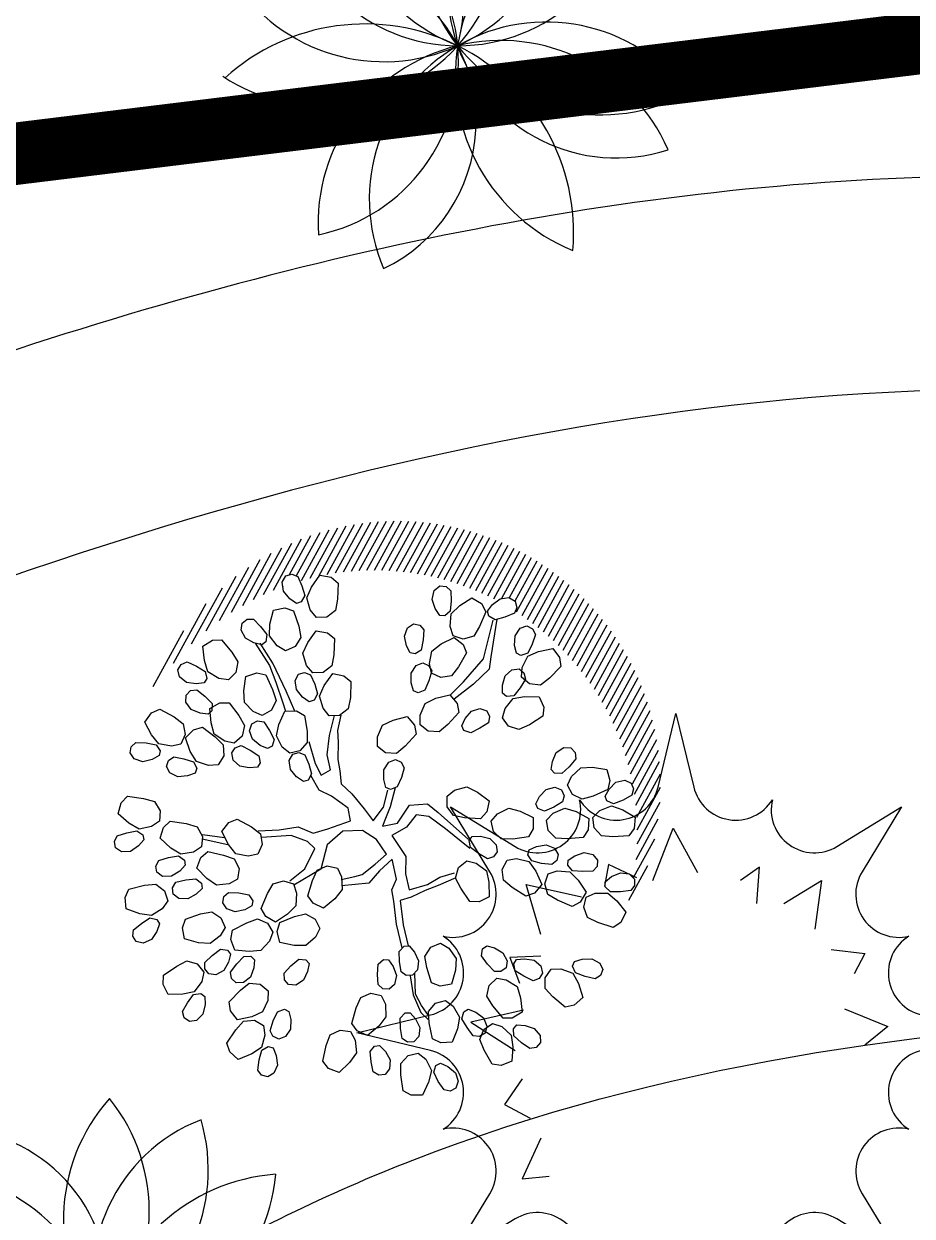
# Model space of a CAD drawing. Extents: x -809667 to 586099, y 3084146 to 3634412.
# Drawn here: x 381248.226 to 381250.725, y 3086096.435 to 3086099.788 of the extents above; entities that cross this region are included whole.
import ezdxf

# ---------------------------------------------------------------- set-up
doc = ezdxf.new("R2010")
doc.units = 0
doc.header["$LTSCALE"] = 0.5
doc.layers.get('0').update_dxf_attribs({"linetype": 'CONTINUOUS'})
for name, color, linetype in [('WIRE-照明', 1, 'CONTINUOUS'), ('文字', 7, 'CONTINUOUS'), ('树', 3, 'CONTINUOUS')]:
    doc.layers.add(name, color=color, linetype=linetype)

# ---------------------------------------------------------------- blocks, each defined once
blk = doc.blocks.new('A$C46A015EA')
at = {"layer": '树', "color": 0, "linetype": 'Continuous'}
for centre, radius, start, end in [((1.328, 4.096), 1.969, 227.5644, 31.3305), ((4.101, 3.626), 1.85, 126.1691, 303.0486), ((0.798, 3.475), 1.995, 251.8163, 53.749), ((3.771, 4.188), 2.005, 153.4396, 313.5861), ((2.09, 4.411), 1.899, 199.3601, 10.491), ((4.644, 2.796), 2.077, 109.3184, 262.8778), ((0.796, 2.582), 1.783, 359.791, 92.4715), ((2.814, 4.682), 2.119, 188.6399, 263.6226), ((0.762, 1.899), 1.939, 297.0245, 103.8489), ((1.257, 1.36), 1.796, 310.7789, 134.4149), ((3.957, 1.204), 1.944, 51.9802, 218.2571), ((3.546, 0.815), 2.009, 38.8778, 198.6816), ((2.13, 0.326), 2.294, 10.2667, 147.1518)]:
    blk.add_arc(centre, radius, start, end, dxfattribs=at)
blk = doc.blocks.new('紫薇')
at = {"color": 0}
for p, q in [((-76.8, 470.4), (-70.2, 482.3)), ((-70.2, 482.3), (-58.6, 485.6)), ((-58.6, 485.6), (-47.3, 481.3)), ((-47.3, 481.3), (-39.7, 463.3)), ((-21.4, 461), (-5.1, 483.2)), ((-5.1, 483.2), (16.1, 479.2)), ((16.1, 479.2), (29.3, 467.9)), ((-183.9, 452.2), (-162.6, 456.2)), ((-162.6, 456.2), (-146.2, 450.4)), ((-74.5, 453.4), (-76.8, 470.4)), ((-62.9, 439.1), (-74.5, 453.4)), ((-39.7, 463.3), (-34.4, 444.7)), ((-30.7, 440.8), (-21.4, 461)), ((29.3, 467.9), (28, 437.4)), ((97.2, 444.8), (101.2, 461.5)), ((101.2, 461.5), (111.7, 470.2)), ((111.7, 470.2), (123.7, 469.1)), ((123.7, 469.1), (132.7, 461)), ((132.7, 461), (133.3, 441.5)), ((-244.2, 427.9), (-234.5, 435.2)), ((-234.5, 435.2), (-222.4, 435.2)), ((-222.4, 435.2), (-208.9, 421.2)), ((-191, 425.6), (-183.9, 452.2)), ((-146.2, 450.4), (-136.4, 421.5)), ((-50.3, 430.2), (-62.9, 439.1)), ((-41, 432.8), (-50.3, 430.2)), ((-34.4, 444.7), (-41, 432.8)), ((-24.1, 417.5), (-30.7, 440.8)), ((28, 437.4), (24, 416.1)), ((102.9, 427.3), (97.2, 444.8)), ((133.3, 441.5), (131.5, 422.2)), ((133.5, 417.2), (149.5, 432.7)), ((149.5, 432.7), (172.7, 447.5)), ((172.7, 447.5), (191, 436.1)), ((191, 436.1), (199.3, 420.8)), ((-246, 414.4), (-244.2, 427.9)), ((-237.8, 399.4), (-246, 414.4)), ((-208.9, 421.2), (-197.2, 405.8)), ((-192.4, 403.4), (-191, 425.6)), ((-136.4, 421.5), (-132.4, 400.2)), ((-12.5, 403.2), (-24.1, 417.5)), ((24, 416.1), (7.4, 403.9)), ((34.5, 399.6), (45.2, 408)), ((45.2, 408), (57.2, 406.6)), ((111.4, 414.4), (102.9, 427.3)), ((121, 413.5), (111.4, 414.4)), ((131.5, 422.2), (121, 413.5)), ((131.3, 393.1), (133.5, 417.2)), ((199.3, 420.8), (187, 392.8)), ((-221.8, 390.3), (-237.8, 399.4)), ((-206.8, 386.5), (-221.8, 390.3)), ((-199.1, 392.3), (-206.8, 386.5)), ((-197.2, 405.8), (-199.1, 392.3)), ((-177.8, 384.1), (-192.4, 403.4)), ((-132.4, 400.2), (-143.5, 382.8)), ((-105.3, 369.5), (-91, 393)), ((-91, 393), (-69.5, 390.8)), ((-69.5, 390.8), (-55.3, 380.7)), ((-14.5, 381.6), (-3.3, 389.5)), ((7.4, 403.9), (-12.5, 403.2)), ((-3.3, 389.5), (8.6, 387.4)), ((8.6, 387.4), (16.8, 378.5)), ((30, 383.1), (34.5, 399.6)), ((57.2, 406.6), (65.9, 398.2)), ((65.9, 398.2), (66, 378.7)), ((136.9, 375.6), (131.3, 393.1)), ((187, 392.8), (175.6, 374.5)), ((254.3, 374.8), (264, 388.8)), ((264, 388.8), (276.9, 393.2)), ((276.9, 393.2), (287.8, 387.8)), ((287.8, 387.8), (293.2, 377)), ((-339.3, 358.8), (-320.9, 370.1)), ((-320.9, 370.1), (-303.5, 370.7)), ((-303.5, 370.7), (-283.9, 347.2)), ((-161.8, 375), (-177.8, 384.1)), ((-173.4, 354.8), (-167.8, 367.2)), ((-167.8, 367.2), (-156.5, 371.5)), ((-143.5, 382.8), (-161.8, 375)), ((-156.5, 371.5), (-144.9, 368.2)), ((-144.9, 368.2), (-135.8, 350.9)), ((-112.8, 348.5), (-105.3, 369.5)), ((-55.3, 380.7), (-54, 350.1)), ((-19.8, 365.4), (-14.5, 381.6)), ((-15.6, 347.5), (-19.8, 365.4)), ((16.8, 378.5), (15.9, 359.1)), ((35.2, 365.4), (30, 383.1)), ((43.3, 352.3), (35.2, 365.4)), ((66, 378.7), (63.7, 359.5)), ((65.5, 354.4), (81.9, 369.5)), ((81.9, 369.5), (105.5, 383.7)), ((105.5, 383.7), (123.5, 371.7)), ((123.5, 371.7), (131.4, 356.2)), ((155.7, 369), (136.9, 375.6)), ((175.6, 374.5), (155.7, 369)), ((253.2, 356.4), (254.3, 374.8)), ((293.2, 377), (286.7, 358.6)), ((-336.4, 331.4), (-339.3, 358.8)), ((-283.9, 347.2), (-272.6, 328.8)), ((-266.9, 338.9), (-246.8, 347)), ((-246.8, 347), (-229.6, 344.6)), ((-229.6, 344.6), (-214.3, 318.1)), ((-169.6, 338.1), (-173.4, 354.8)), ((-135.8, 350.9), (-128.9, 332.9)), ((-104.3, 325.9), (-112.8, 348.5)), ((-54, 350.1), (-56.2, 328.6)), ((-8.2, 333.9), (-15.6, 347.5)), ((12.5, 340), (1.3, 332.2)), ((15.9, 359.1), (12.5, 340)), ((52.9, 351.1), (43.3, 352.3)), ((63.7, 359.5), (52.9, 351.1)), ((62.6, 330.5), (65.5, 354.4)), ((131.4, 356.2), (118.3, 328.6)), ((256.5, 341.3), (253.2, 356.4)), ((265.1, 337), (256.5, 341.3)), ((278.1, 341.3), (265.1, 337)), ((286.7, 358.6), (278.1, 341.3)), ((278.1, 335.9), (298.6, 344.6)), ((298.6, 344.6), (325.6, 350)), ((325.6, 350), (338.6, 332.8)), ((-386.7, 314.3), (-380.4, 324.6)), ((-380.4, 324.6), (-369.1, 329)), ((-369.1, 329), (-351.4, 320.9)), ((-351.4, 320.9), (-335, 310.7)), ((-329.6, 310.2), (-336.4, 331.4)), ((-272.6, 328.8), (-276.6, 308.6)), ((-268.6, 311.4), (-266.9, 338.9)), ((-214.3, 318.1), (-206.2, 298.1)), ((-202, 308.6), (-198.5, 321.8)), ((-198.5, 321.8), (-188, 327.9)), ((-188, 327.9), (-176, 326.4)), ((-176, 326.4), (-164.3, 310.9)), ((-156.9, 324.8), (-169.6, 338.1)), ((-143.5, 317), (-156.9, 324.8)), ((-134.5, 320.4), (-143.5, 317)), ((-128.9, 332.9), (-134.5, 320.4)), ((-91.5, 312.7), (-104.3, 325.9)), ((-56.2, 328.6), (-71.7, 315)), ((-10.1, 305.9), (7.1, 320)), ((1.3, 332.2), (-8.2, 333.9)), ((7.1, 320), (31.4, 332.9)), ((31.4, 332.9), (48.8, 320)), ((48.8, 320), (55.8, 304.1)), ((67.7, 312.8), (62.6, 330.5)), ((118.3, 328.6), (106.4, 310.5)), ((204.4, 300.6), (208.1, 318.7)), ((208.1, 318.7), (219.7, 331.2)), ((219.7, 331.2), (233.1, 333.7)), ((233.1, 333.7), (243, 326.8)), ((243, 326.8), (246.9, 315.4)), ((267.3, 314.3), (278.1, 335.9)), ((338.6, 332.8), (340.8, 315.5)), ((-383.6, 301), (-386.7, 314.3)), ((-370.5, 290.1), (-383.6, 301)), ((-331.9, 297.4), (-336.9, 289.2)), ((-335, 310.7), (-331.9, 297.4)), ((-309.1, 297.5), (-329.6, 310.2)), ((-290.9, 294.7), (-309.1, 297.5)), ((-276.6, 308.6), (-290.9, 294.7)), ((-265.6, 289.4), (-268.6, 311.4)), ((-206.2, 298.1), (-213.6, 278.8)), ((-195.6, 292.8), (-202, 308.6)), ((-164.3, 310.9), (-154.6, 294.1)), ((-148.4, 281.7), (-138, 307.2)), ((-138, 307.2), (-116.5, 308.5)), ((-116.5, 308.5), (-100.8, 300.8)), ((-100.8, 300.8), (-94.7, 270.8)), ((-71.7, 315), (-91.5, 312.7)), ((-68.5, 285.8), (-58.6, 299.7)), ((-58.6, 299.7), (-45.6, 303.9)), ((-45.6, 303.9), (-34.9, 298.4)), ((-34.9, 298.4), (-29.6, 287.6)), ((-14.3, 282.1), (-10.1, 305.9)), ((55.8, 304.1), (41.2, 277.2)), ((57.6, 263.9), (81.7, 307.4)), ((86.3, 305.7), (67.7, 312.8)), ((72.1, 266.3), (89, 305)), ((106.4, 310.5), (86.3, 305.7)), ((205.5, 285.2), (204.4, 300.6)), ((237.9, 298.1), (226.9, 282.2)), ((246.9, 315.4), (237.9, 298.1)), ((266.3, 295.9), (267.3, 314.3)), ((281.4, 283), (266.3, 295.9)), ((340.8, 315.5), (319.2, 293.8)), ((471.3, 230.6), (385.3, 316.6)), ((-352.3, 287.3), (-370.5, 290.1)), ((-336.9, 289.2), (-352.3, 287.3)), ((-323.6, 274.2), (-315.6, 283.2)), ((-322.8, 260.5), (-323.6, 274.2)), ((-315.6, 283.2), (-303.8, 285.6)), ((-303.8, 285.6), (-287.7, 274.6)), ((-287.7, 274.6), (-273.2, 261.8)), ((-247.5, 273.4), (-265.6, 289.4)), ((-230, 267.6), (-247.5, 273.4)), ((-213.6, 278.8), (-230, 267.6)), ((-180.9, 281.8), (-195.6, 292.8)), ((-166.5, 276.1), (-180.9, 281.8)), ((-158.1, 280.9), (-166.5, 276.1)), ((-154.6, 294.1), (-158.1, 280.9)), ((-152.5, 259.8), (-148.4, 281.7)), ((-69.8, 267.4), (-68.5, 285.8)), ((-29.6, 287.6), (-36.2, 269.2)), ((-10.1, 264.1), (-14.3, 282.1)), ((41.2, 277.2), (28.4, 259.8)), ((213.5, 279.7), (205.5, 285.2)), ((212.4, 256.9), (226.1, 276.8)), ((226.9, 282.2), (213.5, 279.7)), ((226.1, 276.8), (247.7, 282.5)), ((247.7, 282.5), (275.2, 284.1)), ((275.2, 284.1), (285.6, 265.2)), ((301.9, 280.8), (281.4, 283)), ((319.2, 293.8), (301.9, 280.8)), ((-311.7, 247.5), (-322.8, 260.5)), ((-273.2, 261.8), (-272.4, 248.1)), ((-140.4, 238.8), (-152.5, 259.8)), ((-93.4, 249.2), (-106.5, 233.3)), ((-94.7, 270.8), (-93.4, 249.2)), ((-66.7, 252.3), (-69.8, 267.4)), ((-58.1, 247.8), (-66.7, 252.3)), ((-45.1, 252), (-58.1, 247.8)), ((-36.2, 269.2), (-45.1, 252)), ((8.1, 256), (-10.1, 264.1)), ((28.4, 259.8), (8.1, 256)), ((26, 232.4), (37.1, 253.9)), ((37.1, 253.9), (57.7, 262.3)), ((57.7, 262.3), (84.7, 267.5)), ((84.7, 267.5), (97.5, 250)), ((97.5, 250), (99.5, 232.7)), ((208.8, 238.9), (212.4, 256.9)), ((285.6, 265.2), (285.3, 247.7)), ((312.1, 244.3), (323.7, 258.6)), ((323.7, 258.6), (339.8, 264.3)), ((339.8, 264.3), (352.8, 260.3)), ((352.8, 260.3), (358.4, 249.6)), ((358.4, 249.6), (356.5, 237.6)), ((367.8, 235.9), (375.4, 252.7)), ((375.4, 252.7), (389.5, 262.3)), ((389.5, 262.3), (403.2, 261.7)), ((403.2, 261.7), (411.3, 252.8)), ((411.3, 252.8), (412.5, 240.7)), ((508.8, 175.5), (417.1, 267.1)), ((-294.2, 241.7), (-311.7, 247.5)), ((-278.8, 240.9), (-294.2, 241.7)), ((-272.4, 248.1), (-278.8, 240.9)), ((-234.4, 214.4), (-229.5, 227.1)), ((-229.5, 227.1), (-218.5, 232.1)), ((-218.5, 232.1), (-206.7, 229.5)), ((-206.7, 229.5), (-196.6, 212.8)), ((-125.7, 227.8), (-140.4, 238.8)), ((-106.5, 233.3), (-125.7, 227.8)), ((-109.1, 217.7), (-93.4, 232.5)), ((-93.4, 232.5), (-76.5, 236.6)), ((-76.5, 236.6), (-52.5, 217.6)), ((24.8, 214), (26, 232.4)), ((99.5, 232.7), (77.7, 211.3)), ((221.9, 223.9), (208.8, 238.9)), ((260.9, 229.4), (241.9, 218.9)), ((247.9, 214.3), (266.4, 229.8)), ((285.3, 247.7), (260.9, 229.4)), ((266.4, 229.8), (288.7, 229.6)), ((288.7, 229.6), (315.6, 223.8)), ((305.9, 230.1), (312.1, 244.3)), ((310.3, 221.6), (305.9, 230.1)), ((340.5, 226.5), (323.4, 217.5)), ((356.5, 237.6), (340.5, 226.5)), ((365.4, 220.7), (367.8, 235.9)), ((412.5, 240.7), (399.8, 225.9)), ((-403.6, 198.9), (-387.6, 205.8)), ((-387.6, 205.8), (-360.8, 190.9)), ((-229.6, 197.9), (-234.4, 214.4)), ((-196.6, 212.8), (-188.6, 195.2)), ((-161.3, 196.3), (-148.4, 220.6)), ((-148.4, 220.6), (-126.8, 219.8)), ((-126.8, 219.8), (-112, 210.5)), ((-112, 210.5), (-108.9, 180.1)), ((-100.6, 191.5), (-109.1, 217.7)), ((-52.5, 217.6), (-37.7, 202)), ((39.8, 200.9), (24.8, 214)), ((77.7, 211.3), (60.3, 198.5)), ((194.8, 200.1), (209.3, 209.1)), ((209.3, 209.1), (222.9, 207.9)), ((241.9, 218.9), (221.9, 223.9)), ((222.9, 207.9), (230.7, 198.7)), ((239.6, 197.9), (247.9, 214.3)), ((323.4, 217.5), (310.3, 221.6)), ((315.6, 223.8), (320.6, 202.8)), ((371.9, 213.5), (365.4, 220.7)), ((365.7, 191.6), (383.6, 207.9)), ((385.5, 212.9), (371.9, 213.5)), ((383.6, 207.9), (405.9, 208.5)), ((399.8, 225.9), (385.5, 212.9)), ((405.9, 208.5), (433, 203.9)), ((433, 203.9), (438.9, 183.1)), ((528.7, 137.8), (442.7, 223.9)), ((-416.7, 181.7), (-403.6, 198.9)), ((-404, 157.2), (-416.7, 181.7)), ((-360.8, 190.9), (-343.6, 177.9)), ((-216, 185.5), (-229.6, 197.9)), ((-202.3, 178.5), (-216, 185.5)), ((-193.5, 182.4), (-202.3, 178.5)), ((-188.6, 195.2), (-193.5, 182.4)), ((-167.5, 174.9), (-161.3, 196.3)), ((-89.7, 172.1), (-100.6, 191.5)), ((-37.5, 181.3), (-48.6, 164.8)), ((-37.7, 202), (-37.5, 181.3)), ((60.3, 198.5), (39.8, 200.9)), ((40.7, 143.1), (52.7, 198.7)), ((67.2, 201.1), (57.6, 162.4)), ((183.4, 168.5), (186.5, 183.7)), ((186.5, 183.7), (194.8, 200.1)), ((231.3, 186.6), (218.1, 172.4)), ((230.7, 198.7), (231.3, 186.6)), ((248.3, 180), (239.6, 197.9)), ((315.7, 186.1), (287.3, 174.9)), ((320.6, 202.8), (315.7, 186.1)), ((358.1, 174.8), (365.7, 191.6)), ((438.9, 183.1), (434.7, 166.2)), ((542.3, 106.5), (458.9, 190)), ((-343.6, 177.9), (-340, 157.6)), ((-157.6, 152.9), (-167.5, 174.9)), ((-109.8, 158.5), (-124.4, 144)), ((-108.9, 180.1), (-109.8, 158.5)), ((-67, 163.8), (-89.7, 172.1)), ((-48.6, 164.8), (-67, 163.8)), ((-36.7, 106.9), (-51.2, 164.9)), ((-41.5, 169.7), (-27, 135.9)), ((57.6, 162.4), (52.7, 126.2)), ((189.7, 161.1), (183.4, 168.5)), ((203.3, 159.9), (189.7, 161.1)), ((218.1, 172.4), (203.3, 159.9)), ((221.6, 151.8), (236.8, 162.3)), ((236.8, 162.3), (253.8, 163.3)), ((266.3, 169.8), (248.3, 180)), ((253.8, 163.3), (265.2, 155.7)), ((287.3, 174.9), (266.3, 169.8)), ((367.5, 157.3), (358.1, 174.8)), ((434.7, 166.2), (406.7, 153.8)), ((552.4, 78.8), (470.5, 160.7)), ((-390.1, 139.9), (-404, 157.2)), ((-366.3, 135.4), (-390.1, 139.9)), ((-348.3, 139.4), (-366.3, 135.4)), ((-340, 157.6), (-348.3, 139.4)), ((-144, 140.4), (-157.6, 152.9)), ((-124.4, 144), (-144, 140.4)), ((-108.8, 122.6), (-94.6, 139)), ((-94.6, 139), (-78.2, 144.7)), ((-78.2, 144.7), (-52.5, 128.2)), ((-27, 135.9), (4.4, 106.9)), ((21.3, 116.5), (40.7, 143.1)), ((211.7, 140), (221.6, 151.8)), ((213.6, 130.5), (211.7, 140)), ((267.6, 143.9), (262.4, 133)), ((265.2, 155.7), (267.6, 143.9)), ((275.1, 132.1), (286.8, 146.4)), ((286.8, 146.4), (308.2, 157.6)), ((308.2, 157.6), (329.9, 152.6)), ((329.9, 152.6), (355, 141.2)), ((355, 141.2), (355.4, 119.6)), ((385.9, 147.9), (367.5, 157.3)), ((406.7, 153.8), (385.9, 147.9)), ((-442.6, 110.8), (-433.7, 119)), ((-433.7, 119), (-414.3, 117.8)), ((-414.3, 117.8), (-395.3, 114.2)), ((-395.3, 114.2), (-387.5, 103)), ((-364.4, 110.1), (-350.4, 126.5)), ((-350.4, 126.5), (-334, 132.4)), ((-334, 132.4), (-308.2, 116.1)), ((-308.2, 116.1), (-291.7, 102.1)), ((-97.7, 97.4), (-108.8, 122.6)), ((-52.5, 128.2), (-36.1, 114.1)), ((-36.1, 114.1), (-33.9, 93.6)), ((4.4, 106.9), (21.3, 116.5)), ((52.7, 126.2), (33.4, 102.1)), ((206.7, 112.4), (230.4, 117.2)), ((225, 122.9), (213.6, 130.5)), ((244, 126.8), (225, 122.9)), ((230.4, 117.2), (249.9, 106.4)), ((262.4, 133), (244, 126.8)), ((279.8, 112.7), (275.1, 132.1)), ((355.4, 119.6), (347, 104.3)), ((411.8, 108.8), (424.9, 121.7)), ((424.9, 121.7), (441.6, 125.6)), ((441.6, 125.6), (454.1, 120)), ((454.1, 120), (458.5, 108.8)), ((559.9, 53.6), (479.1, 134.4)), ((-444.8, 98.9), (-442.6, 110.8)), ((-437.1, 87.7), (-444.8, 98.9)), ((-389.3, 93.5), (-403, 86.2)), ((-387.5, 103), (-389.3, 93.5)), ((-353.2, 84.9), (-364.4, 110.1)), ((-291.7, 102.1), (-289.3, 81.6)), ((-84.9, 79.2), (-97.7, 97.4)), ((-33.9, 93.6), (-43.3, 76)), ((4.4, 82.7), (-36.7, 106.9)), ((33.4, 102.1), (33.4, 73.1)), ((132.5, 92.4), (144.6, 102.1)), ((132.5, 82.7), (132.5, 92.4)), ((144.6, 102.1), (161.5, 109.3)), ((161.5, 109.3), (178.4, 106.9)), ((178.4, 106.9), (188.1, 97.2)), ((188.1, 97.2), (188.1, 85.1)), ((190.7, 82.1), (191.6, 102)), ((191.6, 102), (206.7, 112.4)), ((249.9, 106.4), (270.8, 88.4)), ((295.2, 99), (279.8, 112.7)), ((316.8, 99.4), (295.2, 99)), ((347, 104.3), (316.8, 99.4)), ((362.1, 92.4), (328.3, 90)), ((410.5, 106.9), (362.1, 92.4)), ((364.5, 85.1), (408, 97.2)), ((404, 95.4), (411.8, 108.8)), ((407.5, 86.4), (404, 95.4)), ((455.2, 97.1), (438, 87.9)), ((458.5, 108.8), (455.2, 97.1)), ((565.7, 30.2), (485.7, 110.1)), ((-496.5, 62.5), (-484, 74.7)), ((-484, 74.7), (-453.7, 70.5)), ((-453.7, 70.5), (-432.9, 64.6)), ((-420.9, 82.2), (-437.1, 87.7)), ((-403, 86.2), (-420.9, 82.2)), ((-340.2, 66.8), (-353.2, 84.9)), ((-289.3, 81.6), (-298.6, 64)), ((-87.5, 27.2), (-77.8, 77.9)), ((-61.5, 73.2), (-84.9, 79.2)), ((-65.7, 75.5), (-68.1, 48.9)), ((-43.3, 76), (-61.5, 73.2)), ((21.3, 46.5), (4.4, 82.7)), ((33.4, 73.1), (35.8, 27.2)), ((91.4, 48.9), (108.3, 68.2)), ((108.3, 68.2), (139.8, 75.5)), ((142.2, 73.1), (132.5, 82.7)), ((161.5, 73.1), (142.2, 73.1)), ((180.8, 75.5), (161.5, 73.1)), ((188.1, 85.1), (180.8, 75.5)), ((201.6, 64.6), (190.7, 82.1)), ((270.8, 88.4), (265.1, 67.5)), ((265.4, 70.7), (306.5, 75.5)), ((287.2, 87.6), (270.3, 87.6)), ((328.3, 90), (287.2, 87.6)), ((306.5, 75.5), (364.5, 85.1)), ((380.7, 55.3), (393.8, 68.2)), ((393.8, 68.2), (416.4, 76.9)), ((420, 80.9), (407.5, 86.4)), ((416.4, 76.9), (437.4, 69.5)), ((438, 87.9), (420, 80.9)), ((437.4, 69.5), (461, 55.4)), ((570, 8.1), (490.7, 87.5)), ((-502.4, 41.7), (-496.5, 62.5)), ((-432.9, 64.6), (-422.2, 46.9)), ((-422.2, 46.9), (-423.5, 27)), ((-397.8, 40.7), (-388.5, 48.4)), ((-388.5, 48.4), (-369.1, 46.1)), ((-369.1, 46.1), (-350.3, 41.4)), ((-316.8, 61), (-340.2, 66.8)), ((-298.6, 64), (-316.8, 61)), ((-291.5, 46.1), (-287.4, 57.4)), ((-285.7, 33.7), (-291.5, 46.1)), ((-287.4, 57.4), (-277.3, 64)), ((-277.3, 64), (-258.3, 59.7)), ((-258.3, 59.7), (-240.1, 53.1)), ((-240.1, 53.1), (-234.3, 40.7)), ((-68.1, 48.9), (-68.1, 34.4)), ((11.6, 10.3), (21.3, 46.5)), ((60, 24.8), (91.4, 48.9)), ((159.1, 61), (134.9, 56.2)), ((134.9, 56.2), (139.8, 36.8)), ((202.6, 61), (159.1, 61)), ((222.5, 58.9), (201.6, 64.6)), ((252.8, 55.2), (222.5, 58.9)), ((265.1, 67.5), (252.8, 55.2)), ((275.1, 39.3), (287.2, 48.9)), ((287.2, 48.9), (304.1, 56.2)), ((304.1, 56.2), (321, 53.7)), ((321, 53.7), (330.7, 44.1)), ((383.1, 35.6), (380.7, 55.3)), ((461, 55.4), (459, 33.9)), ((573.2, -12.7), (494.4, 66.1)), ((575.4, -32.6), (497, 45.8)), ((-481.8, 23.5), (-502.4, 41.7)), ((-462.5, 12.3), (-481.8, 23.5)), ((-423.5, 27), (-438.8, 16.8)), ((-400.7, 29), (-397.8, 40.7)), ((-393.6, 17.3), (-400.7, 29)), ((-350.3, 41.4), (-343.3, 29.7)), ((-343.3, 29.7), (-345.6, 20.4)), ((-270.7, 25.6), (-285.7, 33.7)), ((-252.3, 26.7), (-270.7, 25.6)), ((-237.6, 31.6), (-252.3, 26.7)), ((-234.3, 40.7), (-237.6, 31.6)), ((-70.5, 0.6), (-87.5, 27.2)), ((-68.1, 34.4), (-56, 5.4)), ((35.8, 27.2), (60, 24.8)), ((108.3, 24.8), (84.2, 10.3)), ((132.5, 19.9), (108.3, 24.8)), ((139.8, 36.8), (168.8, 34.4)), ((168.8, 34.4), (202.6, 19.9)), ((275.1, 29.6), (275.1, 39.3)), ((284.8, 19.9), (275.1, 29.6)), ((330.7, 32), (323.4, 22.3)), ((325.9, 17.5), (342.8, 24.8)), ((330.7, 44.1), (330.7, 32)), ((342.8, 24.8), (367, 24.8)), ((367, 24.8), (383.9, 10.3)), ((396.9, 20.2), (383.1, 35.6)), ((459, 33.9), (448.9, 19.6)), ((473.3, 19.9), (490.2, 27.2)), ((490.2, 27.2), (507.1, 24.8)), ((499.2, 25.9), (498.8, 26.3)), ((507.1, 24.8), (516.8, 15.1)), ((-504.4, -0.4), (-485.8, 5.5)), ((-485.8, 5.5), (-466.8, 9.1)), ((-466.8, 9.1), (-455.5, 1.4)), ((-438.8, 16.8), (-462.5, 12.3)), ((-455.5, 1.4), (-453.8, -8.1)), ((-377.8, 10.9), (-393.6, 17.3)), ((-359.6, 13.9), (-377.8, 10.9)), ((-350.9, 0.6), (-367.8, -9.1)), ((-345.6, 20.4), (-359.6, 13.9)), ((-314.7, 5.4), (-350.9, 0.6)), ((-338.8, -4.2), (-314.7, 0.6)), ((-278.4, 0.6), (-314.7, 5.4)), ((-314.7, 0.6), (-276, -9.1)), ((-278.4, -4.1), (-275.5, 7.6)), ((-275.5, 7.6), (-266.1, 15.2)), ((-266.1, 15.2), (-246.7, 12.7)), ((-246.7, 12.7), (-228, 8)), ((-228, 8), (-221, -3.8)), ((-222.8, 0.6), (-176.9, -1.8)), ((-56, -28.4), (-70.5, 0.6)), ((-56, 5.4), (-43.9, -21.1)), ((-11.6, -10.3), (11.6, 10.3)), ((84.2, 10.3), (50.3, -4.2)), ((154.3, 17.5), (132.5, 19.9)), ((185.7, 7.9), (154.3, 17.5)), ((207.4, 3), (185.7, 7.9)), ((202.6, 19.9), (236.4, 0.6)), ((234, -11.5), (207.4, 3)), ((234, -9.1), (238.9, 10.3)), ((238.9, 10.3), (255.8, 17.5)), ((255.8, 17.5), (279.9, 17.5)), ((279.9, 17.5), (296.9, 3)), ((304.1, 19.9), (284.8, 19.9)), ((296.9, 3), (313.8, -18.7)), ((323.4, 22.3), (304.1, 19.9)), ((321, -1.8), (325.9, 17.5)), ((383.9, 10.3), (400.8, -11.5)), ((418.4, 18.1), (396.9, 20.2)), ((448.9, 19.6), (418.4, 18.1)), ((461.2, 10.3), (473.3, 19.9)), ((461.2, 0.6), (461.2, 10.3)), ((470.9, -9.1), (461.2, 0.6)), ((516.8, 3), (509.6, -6.6)), ((516.8, 15.1), (516.8, 3)), ((576.7, -51.6), (516.8, 8.3)), ((-509.7, -11.2), (-504.4, -0.4)), ((-507.5, -23.1), (-509.7, -11.2)), ((-463.9, -19.9), (-479.2, -30.1)), ((-453.8, -8.1), (-463.9, -19.9)), ((-421.5, -40.4), (-416.8, -19.3)), ((-416.8, -19.3), (-405, -6.5)), ((-405, -6.5), (-374.5, -8.9)), ((-374.5, -8.9), (-353.4, -13.7)), ((-360.6, -11.5), (-338.8, -4.2)), ((-353.4, -13.7), (-341.8, -30.7)), ((-271.5, -15.9), (-278.4, -4.1)), ((-255.7, -22.4), (-271.5, -15.9)), ((-237.5, -19.5), (-255.7, -22.4)), ((-223.4, -13.2), (-237.5, -19.5)), ((-221, -3.8), (-223.4, -13.2)), ((-181.7, -13.9), (-222.8, -11.5)), ((-135.8, -21.1), (-181.7, -13.9)), ((-176.9, -1.8), (-133.4, -9.1)), ((-135.8, -42.9), (-135.8, -21.1)), ((-133.4, -9.1), (-111.6, -11.5)), ((-111.6, -11.5), (-94.7, -26)), ((-43.9, -21.1), (-11.6, -10.3)), ((50.3, -4.2), (23.7, -13.9)), ((23.7, -13.9), (43.1, -40.5)), ((241.3, -28.4), (234, -9.1)), ((313.8, -18.7), (304.1, -38)), ((328.3, -21.1), (321, -1.8)), ((347.6, -30.8), (328.3, -21.1)), ((400.8, -11.5), (391.1, -30.8)), ((420.1, -38), (425, -18.7)), ((425, -18.7), (441.9, -11.5)), ((441.9, -11.5), (466.1, -11.5)), ((466.1, -11.5), (483, -26)), ((490.2, -9.1), (470.9, -9.1)), ((509.6, -6.6), (490.2, -9.1)), ((577.3, -87.5), (500, -10.2)), ((577.3, -69.9), (511.5, -4.1)), ((-496.2, -30.8), (-507.5, -23.1)), ((-479.2, -30.1), (-496.2, -30.8)), ((-399.9, -57.5), (-421.5, -40.4)), ((-341.8, -30.7), (-341.9, -50.6)), ((-313, -48.7), (-302.7, -34.6)), ((-302.7, -34.6), (-272.1, -33.8)), ((-272.1, -33.8), (-250.7, -36.3)), ((-250.7, -36.3), (-237.3, -51.9)), ((-131, -71.9), (-135.8, -42.9)), ((-121.3, -42.9), (-121.3, -79.1)), ((-89.9, -45.3), (-121.3, -42.9)), ((-94.7, -26), (-56, -28.4)), ((-12.5, -40.5), (-58.4, -55)), ((-5.3, -71.9), (-12.5, -40.5)), ((9.2, -28.4), (6.8, -57.4)), ((21.3, -38), (9.2, -28.4)), ((40.7, -52.5), (21.3, -38)), ((43.1, -40.5), (72.1, -57.4)), ((260.6, -38), (241.3, -28.4)), ((289.6, -47.7), (260.6, -38)), ((304.1, -38), (289.6, -47.7)), ((376.6, -40.5), (347.6, -30.8)), ((391.1, -30.8), (376.6, -40.5)), ((427.4, -57.4), (420.1, -38)), ((483, -26), (499.9, -47.7)), ((575.5, -121), (498.7, -44.3)), ((576.6, -104.5), (499.6, -27.5)), ((-380, -67.5), (-399.9, -57.5)), ((-356.5, -61.7), (-380, -67.5)), ((-341.9, -50.6), (-356.5, -61.7)), ((-315.5, -70.1), (-313, -48.7)), ((-237.3, -51.9), (-235.2, -71.8)), ((-58.4, -55), (-89.9, -45.3)), ((6.8, -57.4), (33.4, -88.8)), ((72.1, -71.9), (40.7, -52.5)), ((71.7, -62.6), (77.9, -55.2)), ((72.9, -76.2), (71.7, -62.6)), ((77.9, -55.2), (93.4, -55.6)), ((93.4, -55.6), (111, -60.9)), ((111, -60.9), (122.4, -73.6)), ((141.1, -73), (157.2, -61.4)), ((157.2, -61.4), (174.8, -66.7)), ((174.8, -66.7), (193.3, -82.2)), ((446.7, -67), (427.4, -57.4)), ((475.7, -76.7), (446.7, -67)), ((490.2, -67), (475.7, -76.7)), ((499.9, -47.7), (490.2, -67)), ((573.8, -137.1), (497.3, -60.6)), ((-425.8, -93.7), (-421.1, -82.6)), ((-421.1, -82.6), (-402.9, -75.6)), ((-402.9, -75.6), (-384.1, -71)), ((-384.1, -71), (-372.4, -78)), ((-370.1, -87.4), (-379.5, -99.7)), ((-372.4, -78), (-370.1, -87.4)), ((-292.2, -84.8), (-315.5, -70.1)), ((-271.3, -92.6), (-292.2, -84.8)), ((-248.6, -84.4), (-271.3, -92.6)), ((-235.2, -71.8), (-248.6, -84.4)), ((-128.5, -98.4), (-131, -71.9)), ((-121.3, -79.1), (-114, -105.7)), ((11.6, -96), (-5.3, -71.9)), ((33.4, -88.8), (26.1, -122.6)), ((87.7, -88.7), (72.9, -76.2)), ((104.1, -99.2), (87.7, -88.7)), ((123.6, -87.2), (115.8, -96.5)), ((122.4, -73.6), (123.6, -87.2)), ((134.2, -92.5), (141.1, -73)), ((193.3, -82.2), (197, -104.2)), ((571.7, -152.6), (495.4, -76.3)), ((-490, -117.5), (-482.8, -101.7)), ((-482.8, -101.7), (-453, -94.6)), ((-453, -94.6), (-431.5, -92.7)), ((-431.5, -92.7), (-415.2, -105.3)), ((-422.9, -105.4), (-425.8, -93.7)), ((-411.2, -112.5), (-422.9, -105.4)), ((-415.2, -105.3), (-409.1, -124.3)), ((-394.2, -110.8), (-411.2, -112.5)), ((-379.5, -99.7), (-394.2, -110.8)), ((-123.7, -134.7), (-128.5, -98.4)), ((-114, -105.7), (-114, -134.7)), ((2, -117.8), (11.6, -96)), ((115.8, -96.5), (104.1, -99.2)), ((142.8, -112.3), (134.2, -92.5)), ((158.8, -138.4), (142.8, -112.3)), ((197, -104.2), (196, -131.7)), ((566.2, -182.5), (490.3, -106.6)), ((569.1, -167.7), (493.1, -91.7)), ((-488.1, -139.1), (-490, -117.5)), ((-409.1, -124.3), (-419.7, -139.3)), ((-405.2, -146.2), (-377.1, -134.2)), ((-377.1, -134.2), (-356.2, -128.6)), ((-356.2, -128.6), (-338, -138.3)), ((-145.5, -138.1), (-124.3, -134.2)), ((-124.3, -134.2), (-106.8, -145.2)), ((-29.4, -141.9), (2, -117.8)), ((26.1, -122.6), (4.4, -137.1)), ((196, -131.7), (176.1, -140.3)), ((559.2, -210.9), (483.7, -135.3)), ((562.9, -196.8), (487.2, -121.1)), ((-462.2, -148.6), (-488.1, -139.1)), ((-440.2, -152.1), (-462.2, -148.6)), ((-459.5, -166.8), (-443.1, -156.6)), ((-443.1, -156.6), (-429.8, -159.8)), ((-419.7, -139.3), (-440.2, -152.1)), ((-409.7, -163.1), (-405.2, -146.2)), ((-338, -138.3), (-328.8, -156)), ((-328.8, -156), (-336.6, -172.6)), ((-318.9, -167.1), (-315.4, -155.5)), ((-315.4, -155.5), (-298, -146.6)), ((-298, -146.6), (-279.9, -140)), ((-279.9, -140), (-267.5, -145.8)), ((-264.2, -154.9), (-272.2, -168.1)), ((-267.5, -145.8), (-264.2, -154.9)), ((-180.2, -164.4), (-174.5, -147.9)), ((-174.5, -147.9), (-145.5, -138.1)), ((-106.8, -145.2), (-99, -163.5)), ((-77.8, -175.7), (-29.4, -141.9)), ((4.4, -137.1), (-60.9, -178.1)), ((-9.2, -163.5), (10.3, -156.7)), ((10.3, -156.7), (29.5, -162)), ((158, -162.4), (174.1, -150.7)), ((176.1, -140.3), (158.8, -138.4)), ((174.1, -150.7), (191.7, -156)), ((191.7, -156), (210.2, -171.6)), ((233.6, -164.1), (239.8, -156.7)), ((239.8, -156.7), (255.3, -157)), ((255.3, -157), (272.9, -162.3)), ((555.2, -224.5), (479.8, -149.2)), ((-475.8, -191.1), (-474.7, -179.1)), ((-474.7, -179.1), (-459.5, -166.8)), ((-424.7, -168), (-429.9, -182.6)), ((-429.8, -159.8), (-424.7, -168)), ((-404.1, -184), (-409.7, -163.1)), ((-336.6, -172.6), (-354.7, -188.6)), ((-314.8, -178.4), (-318.9, -167.1)), ((-302.4, -184.2), (-314.8, -178.4)), ((-285.6, -180.7), (-302.4, -184.2)), ((-272.2, -168.1), (-285.6, -180.7)), ((-176.3, -185.6), (-180.2, -164.4)), ((-108.1, -179.5), (-127.4, -194.1)), ((-99, -163.5), (-108.1, -179.5)), ((-92, -188.9), (-76.6, -177.2)), ((-76.6, -177.2), (-63.1, -179.1)), ((-63.1, -179.1), (-57.2, -186.8)), ((-19.3, -182.6), (-9.2, -163.5)), ((29.5, -162), (36.3, -179.1)), ((36.3, -179.1), (35.7, -203.3)), ((151.1, -181.9), (158, -162.4)), ((210.2, -171.6), (213.9, -193.6)), ((234.8, -177.7), (233.6, -164.1)), ((249.6, -190.1), (234.8, -177.7)), ((272.9, -162.3), (284.3, -175.1)), ((284.3, -175.1), (285.5, -188.7)), ((305.8, -179.5), (310.3, -170.9)), ((309.8, -192.5), (305.8, -179.5)), ((310.3, -170.9), (325.4, -168)), ((325.4, -168), (343.8, -169.4)), ((343.8, -169.4), (357.7, -179.4)), ((357.7, -179.4), (361.7, -192.5)), ((546.3, -250.9), (471.2, -175.9)), ((550.9, -237.9), (475.7, -162.7)), ((-469.4, -201.4), (-475.8, -191.1)), ((-456.1, -204.5), (-469.4, -201.4)), ((-440.4, -197.6), (-456.1, -204.5)), ((-429.9, -182.6), (-440.4, -197.6)), ((-377, -189), (-404.1, -184)), ((-354.7, -188.6), (-377, -189)), ((-339.8, -206.5), (-325.3, -193.6)), ((-325.3, -193.6), (-311.7, -194.5)), ((-311.7, -194.5), (-305.3, -201.7)), ((-305.3, -201.7), (-307.9, -216.9)), ((-149.6, -192.7), (-176.3, -185.6)), ((-127.4, -194.1), (-149.6, -192.7)), ((-106, -202.5), (-92, -188.9)), ((-105.9, -214.5), (-106, -202.5)), ((-61, -201.8), (-70.2, -217.7)), ((-57.2, -186.8), (-61, -201.8)), ((-29.7, -211.3), (-19.3, -182.6)), ((35.7, -203.3), (20.8, -219.9)), ((159.7, -201.7), (151.1, -181.9)), ((175.7, -227.8), (159.7, -201.7)), ((213.9, -193.6), (212.9, -221.1)), ((249, -213.9), (262.3, -199)), ((266, -200.7), (249.6, -190.1)), ((262.3, -199), (280.6, -200.5)), ((277.8, -197.9), (266, -200.7)), ((285.5, -188.7), (277.8, -197.9)), ((280.6, -200.5), (302, -211.7)), ((327, -201.5), (309.8, -192.5)), ((345.2, -208.3), (327, -201.5)), ((356.1, -203.1), (345.2, -208.3)), ((361.7, -192.5), (356.1, -203.1)), ((536.1, -276.2), (461.3, -201.4)), ((541.3, -263.7), (466.4, -188.8)), ((-352.7, -221.1), (-339.8, -206.5)), ((-351.7, -233.1), (-352.7, -221.1)), ((-307.9, -216.9), (-315.8, -233.6)), ((-171.8, -232.2), (-153.8, -220.2)), ((-153.8, -220.2), (-133.4, -223.6)), ((-133.4, -223.6), (-119.1, -237.5)), ((-98.6, -224.2), (-105.9, -214.5)), ((-85.1, -226), (-98.6, -224.2)), ((-70.2, -217.7), (-85.1, -226)), ((-20.4, -226.1), (-29.7, -211.3)), ((-1.3, -236.2), (-20.4, -226.1)), ((20.8, -219.9), (-1.3, -236.2)), ((140.2, -227.8), (149.8, -226.1)), ((149.8, -226.1), (161.4, -236.3)), ((212.9, -221.1), (193, -229.7)), ((212.3, -221.6), (229.2, -253)), ((246.4, -234.4), (249, -213.9)), ((302, -211.7), (310.3, -232.4)), ((524.9, -300.3), (450.4, -225.8)), ((530.6, -288.4), (456, -213.7)), ((-417.9, -265.7), (-392.8, -248.4)), ((-392.8, -248.4), (-373.4, -238.8)), ((-373.4, -238.8), (-353.6, -244.6)), ((-353.6, -244.6), (-341.1, -260.1)), ((-343.7, -242.2), (-351.7, -233.1)), ((-330, -243), (-343.7, -242.2)), ((-315.8, -233.6), (-330, -243)), ((-194.7, -252.4), (-171.8, -232.2)), ((-119.1, -237.5), (-121.3, -255.7)), ((-83.6, -259.1), (-77.4, -238.3)), ((-77.4, -238.3), (-59.6, -227.8)), ((-59.6, -227.8), (-39.8, -229.2)), ((-39.8, -229.2), (-29.7, -244.6)), ((-29.7, -244.6), (-25.5, -268.4)), ((132.4, -239), (140.2, -227.8)), ((135.8, -258), (132.4, -239)), ((161.4, -236.3), (171.4, -251.7)), ((193, -229.7), (175.7, -227.8)), ((219.5, -269.9), (202.6, -226.4)), ((259.1, -251.9), (246.4, -234.4)), ((310.3, -232.4), (315.1, -259.5)), ((359.6, -253.8), (363.1, -244.8)), ((363.1, -244.8), (377.9, -240.2)), ((377.9, -240.2), (396.3, -239.5)), ((396.3, -239.5), (411.2, -247.9)), ((411.2, -247.9), (416.7, -260.4)), ((518.9, -312), (444.5, -237.6)), ((-419, -283.1), (-417.9, -265.7)), ((-341.1, -260.1), (-345.5, -278)), ((-193.6, -269.8), (-194.7, -252.4)), ((-181.7, -287.9), (-193.6, -269.8)), ((-121.3, -255.7), (-133.4, -276.7)), ((-88.1, -289.3), (-83.6, -259.1)), ((-25.5, -268.4), (-36.8, -287.6)), ((141.5, -276.6), (135.8, -258)), ((172, -268.8), (164.2, -280)), ((171.4, -251.7), (172, -268.8)), ((238.9, -306.2), (219.5, -269.9)), ((229.2, -253), (260.6, -301.3)), ((280.3, -274), (259.1, -251.9)), ((315.1, -259.5), (297.6, -272.1)), ((307.4, -275), (318.8, -258.8)), ((318.8, -258.8), (337.2, -258.1)), ((337.2, -258.1), (359.8, -266.8)), ((365.2, -266.3), (359.6, -253.8)), ((359.8, -266.8), (370.3, -286.5)), ((383.2, -273.3), (365.2, -266.3)), ((412.3, -271.7), (402.1, -278.1)), ((416.7, -260.4), (412.3, -271.7)), ((499.4, -345.5), (425.3, -271.4)), ((506.1, -334.6), (432, -260.4)), ((512.6, -323.4), (438.4, -249.1)), ((-409.4, -302.5), (-419, -283.1)), ((-345.5, -278), (-360.1, -297.3)), ((-218.9, -308.1), (-203, -293.5)), ((-203, -293.5), (-182.4, -293.6)), ((-182.4, -293.6), (-166, -304.9)), ((-154.4, -284.1), (-181.7, -287.9)), ((-133.4, -276.7), (-154.4, -284.1)), ((-143.4, -298.8), (-133.7, -282.1)), ((-133.7, -282.1), (-120.5, -278.5)), ((-120.5, -278.5), (-112.1, -283.4)), ((-112.1, -283.4), (-109.8, -298.7)), ((-76, -301.9), (-88.1, -289.3)), ((-36.8, -287.6), (-55.3, -308.1)), ((152.3, -282.1), (141.5, -276.6)), ((164.2, -280), (152.3, -282.1)), ((297.6, -272.1), (280.3, -274)), ((307.1, -295.7), (307.4, -275)), ((370.3, -286.5), (378.2, -312.8)), ((402.1, -278.1), (383.2, -273.3)), ((485.2, -366.6), (411.4, -292.8)), ((492.4, -356.2), (418.5, -282.2)), ((-381.8, -302.1), (-409.4, -302.5)), ((-360.1, -297.3), (-381.8, -302.1)), ((-372.7, -318), (-361.1, -302.6)), ((-361.1, -302.6), (-347.5, -300.7)), ((-347.5, -300.7), (-339.8, -306.5)), ((-339.8, -306.5), (-339.4, -322)), ((-238.2, -331.8), (-218.9, -308.1)), ((-166, -304.9), (-165.2, -323.3)), ((-151, -316.8), (-143.4, -298.8)), ((-146.2, -327.9), (-151, -316.8)), ((-112, -316.9), (-122.6, -330.4)), ((-109.8, -298.7), (-112, -316.9)), ((-55.3, -308.1), (-76, -301.9)), ((112.7, -328.7), (124.5, -311.7)), ((124.5, -311.7), (143.2, -304.7)), ((143.2, -304.7), (158.7, -314.5)), ((158.7, -314.5), (172.5, -334.4)), ((260.6, -315.8), (238.9, -306.2)), ((260.6, -301.3), (325.9, -340)), ((325.9, -347.2), (260.6, -315.8)), ((321.7, -311.7), (307.1, -295.7)), ((345.2, -331.1), (321.7, -311.7)), ((378.2, -312.8), (362.2, -327.4)), ((470, -386.9), (396.5, -313.3)), ((477.7, -376.9), (404, -303.2)), ((-382.4, -334.9), (-372.7, -318)), ((-379.1, -346.5), (-382.4, -334.9)), ((-339.4, -322), (-343.8, -339.9)), ((-234.3, -348.8), (-238.2, -331.8)), ((-165.2, -323.3), (-173.8, -345.9)), ((-135.8, -333.9), (-146.2, -327.9)), ((-122.6, -330.4), (-135.8, -333.9)), ((-112.3, -358.3), (-105.1, -337.9)), ((-105.1, -337.9), (-86.8, -328.4)), ((-86.8, -328.4), (-67, -330.8)), ((-67, -330.8), (-57.8, -346.8)), ((-49.5, -331.8), (-41, -321)), ((-47.1, -351), (-49.5, -331.8)), ((-41, -321), (-31.4, -319.9)), ((-31.4, -319.9), (-20.4, -330.7)), ((-20.4, -330.7), (-11.2, -346.6)), ((115.8, -350.1), (112.7, -328.7)), ((172.5, -334.4), (170.2, -356.6)), ((177.2, -337), (179.7, -323.6)), ((188.2, -352.9), (177.2, -337)), ((179.7, -323.6), (187.6, -318.1)), ((187.6, -318.1), (202.4, -322.5)), ((202.4, -322.5), (218, -332.3)), ((218, -332.3), (225.6, -347.6)), ((325.7, -343.5), (335.6, -334)), ((335.6, -334), (345.2, -334.3)), ((362.2, -327.4), (345.2, -331.1)), ((345.2, -334.3), (354.6, -346.6)), ((454, -406.2), (380.6, -332.8)), ((462.1, -396.6), (388.7, -323.1)), ((-369.5, -353.8), (-379.1, -346.5)), ((-355.9, -351.9), (-369.5, -353.8)), ((-343.8, -339.9), (-355.9, -351.9)), ((-281, -370), (-266.4, -354)), ((-266.4, -354), (-245.8, -352.3)), ((-245.8, -352.3), (-228.6, -362.3)), ((-219.7, -364.7), (-234.3, -348.8)), ((-228.6, -362.3), (-226.2, -380.5)), ((-193.4, -356.6), (-219.7, -364.7)), ((-173.8, -345.9), (-193.4, -356.6)), ((-180.1, -369.4), (-173.3, -351.3)), ((-173.3, -351.3), (-160.8, -345.7)), ((-160.8, -345.7), (-151.8, -349.1)), ((-151.8, -349.1), (-147, -363.8)), ((-118.4, -388.2), (-112.3, -358.3)), ((-57.8, -346.8), (-54.8, -370.8)), ((-42.4, -369.9), (-47.1, -351)), ((-11.2, -346.6), (-11.5, -363.7)), ((124.3, -379.4), (115.8, -350.1)), ((170.2, -356.6), (161.9, -382.8)), ((201.2, -367.5), (188.2, -352.9)), ((190.2, -372.4), (206.8, -361.4)), ((206.8, -361.4), (224.2, -367.4)), ((223.2, -361.1), (213.2, -367.9)), ((225.6, -347.6), (223.2, -361.1)), ((325.2, -362.8), (325.7, -343.5)), ((354.6, -346.6), (361.4, -363.7)), ((437.1, -424.6), (363.9, -351.5)), ((445.7, -415.5), (372.4, -342.2)), ((-298.2, -395.2), (-281, -370)), ((-226.2, -380.5), (-232.9, -403.8)), ((-184.7, -388.3), (-180.1, -369.4)), ((-146.3, -382.2), (-154.5, -397.2)), ((-147, -363.8), (-146.3, -382.2)), ((-54.8, -370.8), (-67.2, -389.3)), ((-31.9, -375.9), (-42.4, -369.9)), ((-19.9, -374.5), (-31.9, -375.9)), ((-11.5, -363.7), (-19.9, -374.5)), ((9.7, -383.3), (14, -370.3)), ((18.3, -400.6), (9.7, -383.3)), ((14, -370.3), (22.7, -366)), ((22.7, -366), (36.7, -372.6)), ((36.7, -372.6), (50.8, -384.5)), ((50.8, -384.5), (56.1, -400.7)), ((140.5, -385.9), (124.3, -379.4)), ((161.9, -382.8), (140.5, -385.9)), ((182.5, -391.6), (190.2, -372.4)), ((213.2, -367.9), (201.2, -367.5)), ((224.2, -367.4), (242, -383.7)), ((242, -383.7), (244.8, -405.8)), ((246.6, -371.5), (253.1, -364.4)), ((247.2, -385.2), (246.6, -371.5)), ((253.1, -364.4), (268.5, -365.4)), ((268.5, -365.4), (285.9, -371.4)), ((285.9, -371.4), (296.8, -384.6)), ((296.8, -384.6), (297.4, -398.2)), ((327.1, -382.2), (325.2, -362.8)), ((336.6, -389.7), (327.1, -382.2)), ((358.6, -380.5), (348.7, -390)), ((419.3, -442.2), (358.1, -381)), ((361.4, -363.7), (358.6, -380.5)), ((428.3, -433.5), (361, -366.2)), ((-292.9, -411.8), (-298.2, -395.2)), ((-232.9, -403.8), (-251.4, -416.1)), ((-231.9, -409.1), (-219.9, -402.4)), ((-219.9, -402.4), (-210.6, -405.1)), ((-210.6, -405.1), (-204.6, -419.3)), ((-178.3, -398.5), (-184.7, -388.3)), ((-167, -402.8), (-178.3, -398.5)), ((-154.5, -397.2), (-167, -402.8)), ((-107.1, -401.5), (-118.4, -388.2)), ((-86.7, -408.7), (-107.1, -401.5)), ((-67.2, -389.3), (-86.7, -408.7)), ((-48.1, -407), (-34, -391.9)), ((-48.1, -428.6), (-48.1, -407)), ((-34, -391.9), (-14.6, -387.6)), ((-14.6, -387.6), (-0.5, -399.5)), ((-0.5, -399.5), (10.2, -421.1)), ((29.1, -416.8), (18.3, -400.6)), ((56.1, -400.7), (51.8, -413.7)), ((190.3, -411.7), (182.5, -391.6)), ((244.8, -405.8), (242.6, -433.3)), ((261.5, -398.2), (247.2, -385.2)), ((277.4, -409.4), (261.5, -398.2)), ((289.3, -407.2), (277.4, -409.4)), ((297.4, -398.2), (289.3, -407.2)), ((381, -474.6), (308.5, -402.1)), ((390.9, -466.8), (318.3, -394.2)), ((400.6, -458.8), (327.9, -386.1)), ((348.7, -390), (336.6, -389.7)), ((410, -450.6), (349, -389.6)), ((-277, -426.4), (-292.9, -411.8)), ((-251.4, -416.1), (-277, -426.4)), ((-240.1, -447), (-237.1, -427.7)), ((-237.1, -427.7), (-231.9, -409.1)), ((-204.6, -419.3), (-202.3, -437.6)), ((-132.9, -443), (-125, -422.8)), ((-125, -422.8), (-106.5, -413.8)), ((-106.5, -413.8), (-86.8, -416.9)), ((-86.8, -416.9), (-78, -433.1)), ((-43.8, -458.8), (-48.1, -428.6)), ((10.2, -421.1), (4.8, -442.7)), ((41, -419), (29.1, -416.8)), ((51.8, -413.7), (41, -419)), ((205.2, -438.4), (190.3, -411.7)), ((349.9, -496.5), (277.7, -424.4)), ((360.5, -489.4), (288.2, -417.2)), ((370.9, -482.1), (298.5, -409.7)), ((-204, -490.6), (-257.4, -437.3)), ((-232.8, -456.6), (-240.1, -447)), ((-202.3, -437.6), (-209.3, -453.2)), ((-139.8, -472.8), (-132.9, -443)), ((-78, -433.1), (-75.8, -457.1)), ((-72.9, -461.7), (-64.2, -451.2)), ((-64.2, -451.2), (-54.6, -450.3)), ((-54.6, -450.3), (-43.8, -461.4)), ((4.8, -442.7), (-7.1, -467.6)), ((222.4, -441), (205.2, -438.4)), ((242.6, -433.3), (222.4, -441)), ((305.1, -522.4), (233.4, -450.8)), ((316.7, -516.3), (244.9, -444.5)), ((328, -510), (256.1, -438)), ((339.1, -503.4), (267, -431.3)), ((-221.2, -459.9), (-232.8, -456.6)), ((-209.3, -453.2), (-221.2, -459.9)), ((-159.1, -517.9), (-218.6, -458.4)), ((-124.5, -534.7), (-187, -472.3)), ((-128.9, -486.3), (-139.8, -472.8)), ((-88.6, -475.3), (-108.7, -494.2)), ((-75.8, -457.1), (-88.6, -475.3)), ((-71.1, -481), (-72.9, -461.7)), ((-28.7, -467.5), (-43.8, -458.8)), ((-43.8, -461.4), (-35.1, -477.6)), ((-7.1, -467.6), (-28.7, -467.5)), ((256.2, -544.2), (185, -473.1)), ((268.8, -539.2), (197.5, -467.9)), ((281.2, -533.9), (209.8, -462.5)), ((293.3, -528.3), (221.7, -456.7)), ((-94.9, -546.7), (-158.9, -482.7)), ((-68.3, -555.6), (-133.5, -490.4)), ((-108.7, -494.2), (-128.9, -486.3)), ((-43.8, -562.4), (-109.9, -496.4)), ((-66.9, -500), (-71.1, -481)), ((-35.9, -494.7), (-44.6, -505.2)), ((-35.1, -477.6), (-35.9, -494.7)), ((173.8, -567.9), (103.6, -497.7)), ((188.4, -564.8), (118, -494.5)), ((202.6, -561.4), (132.1, -490.8)), ((216.5, -557.6), (145.8, -486.9)), ((230, -553.4), (159.2, -482.6)), ((243.3, -549), (172.3, -478)), ((-21, -567.5), (-87.7, -500.8)), ((-56.6, -506.3), (-66.9, -500)), ((0.5, -571.4), (-66.8, -504.1)), ((-44.6, -505.2), (-56.6, -506.3)), ((20.9, -574.1), (-46.8, -506.4)), ((40.4, -576), (-27.7, -507.8)), ((59.1, -577), (-9.4, -508.5)), ((77.1, -577.3), (8.3, -508.5)), ((94.5, -577), (25.4, -507.9)), ((111.3, -576.2), (42, -506.8)), ((127.6, -574.8), (58.1, -505.2)), ((143.5, -572.9), (73.7, -503.1)), ((158.8, -570.6), (88.8, -500.6))]:
    blk.add_line(p, q, dxfattribs=at)
blk = doc.blocks.new('红枫')
at = {"color": 0}
blk.add_lwpolyline([(1297.3, -1370.6), (924.1, -1143, 0.665495), (551.9, -1412.2, 0.665495), (98.4, -1485), (-4.3, -1909.9), (-107.2, -1485, 0.665495), (-560.7, -1412.2, 0.665495), (-932.9, -1143), (-1306, -1370.8), (-1078.3, -997.6, 0.665495), (-1347.5, -625.5, 0.665495), (-1420.3, -172), (-1845.2, -69.3), (-1420.3, 33.6, 0.665495), (-1347.6, 487.2, 0.665495), (-1078.4, 859.3), (-1306.1, 1232.5), (-933, 1004.7, 0.665495), (-560.8, 1274, 0.665495), (-107.3, 1346.8), (-4.4, 1771.7), (98.3, 1346.8, 0.665495), (551.8, 1274, 0.665495), (924, 1004.8), (1297.2, 1232.5), (1069.4, 859.4, 0.665495), (1338.6, 487.3, 0.665495), (1411.4, 33.8), (1836.3, -69.1), (1411.5, -171.9, 0.665495), (1338.7, -625.4, 0.665495), (1069.5, -997.6)], format="xyb", close=True, dxfattribs=at)
blk.add_lwpolyline([(1297.3, -1370.6), (924.1, -1143, 0.665495), (551.9, -1412.2, 0.665495), (98.4, -1485), (-4.3, -1909.9), (-107.2, -1485, 0.665495), (-560.7, -1412.2, 0.665495), (-932.9, -1143), (-1306, -1370.8), (-1078.3, -997.6, 0.665495), (-1347.5, -625.5, 0.665495), (-1420.3, -172), (-1845.2, -69.3), (-1420.3, 33.6, 0.665495), (-1347.6, 487.2, 0.665495), (-1078.4, 859.3), (-1306.1, 1232.5), (-933, 1004.7, 0.665495), (-560.8, 1274, 0.665495), (-107.3, 1346.8), (-4.4, 1771.7), (98.3, 1346.8, 0.665495), (551.8, 1274, 0.665495), (924, 1004.8), (1297.2, 1232.5), (1069.4, 859.4, 0.665495), (1338.6, 487.3, 0.665495), (1411.4, 33.8), (1836.3, -69.1), (1411.5, -171.9, 0.665495), (1338.7, -625.4, 0.665495), (1069.5, -997.6)], format="xyb", close=True, dxfattribs=at)
for points in [[(-137.2, 807.8), (-20.4, 1111.2), (119.8, 854.5)], [(-230.6, 823.4), (-394.1, 901.2), (-417.4, 776.7)], [(462.3, 675.6), (477.9, 885.6), (368.9, 807.8)], [(-783.4, 496.6), (-869, 784.5), (-549.8, 714.5)], [(618.1, 675.6), (836.1, 807.8), (797.1, 527.8)], [(-783.4, 372.2), (-962.4, 364.4), (-907.9, 216.6)], [(890.6, 411.1), (1085.2, 387.7), (1022.9, 271)], [(968.4, 68.8), (1217.6, -32.4), (1085.2, -141.3)], [(-884.6, 61), (-1188.2, -9), (-931.3, -172.4)], [(-892.4, -335.8), (-993.6, -483.6), (-845.7, -561.4)], [(-783.4, -678.1), (-892.4, -911.5), (-736.7, -895.9)]]:
    blk.add_lwpolyline(points, dxfattribs=at)
blk = doc.blocks.new('23424')
at = {"layer": '文字', "color": 8, "linetype": 'Continuous'}
for points, knots in [([(381986.4483, 3087619.9554), (381988.3865, 3087619.7135), (381991.7687, 3087619.2914), (381994.8579, 3087625.6564), (382003.6127, 3087622.2507), (382006.0653, 3087627.1731), (382006.9586, 3087629.5507)], [0, 0, 0, 0, 5.241038, 9.145639, 17.995635, 24.640422, 24.640422, 24.640422, 24.640422]), ([(381986.5226, 3087620.5507), (381986.8222, 3087620.5134), (381987.119, 3087620.4763), (381987.9943, 3087620.3794), (381988.558, 3087620.3339), (381989.4779, 3087620.3422), (381989.8513, 3087620.3751), (381990.5351, 3087620.5189), (381990.8436, 3087620.6302), (381991.2821, 3087620.8845), (381991.4328, 3087620.9968), (381991.7405, 3087621.2751), (381991.894, 3087621.4381), (381992.3515, 3087621.9684), (381992.6559, 3087622.3805), (381993.1984, 3087623.026), (381993.4149, 3087623.2652), (381993.85, 3087623.6601), (381994.0629, 3087623.8229), (381994.5082, 3087624.0954), (381994.7406, 3087624.208), (381995.6701, 3087624.569), (381996.4083, 3087624.6717), (381997.898, 3087624.7383), (381998.6529, 3087624.7014), (382000.1153, 3087624.6362), (382000.8228, 3087624.6081), (382001.8397, 3087624.6701), (382002.1935, 3087624.7166), (382002.8768, 3087624.8848), (382003.1917, 3087625.0164), (382003.7855, 3087625.3836), (382004.0611, 3087625.6168), (382004.8178, 3087626.4333), (382005.2532, 3087627.1438), (382005.8598, 3087628.4119), (382006.0617, 3087628.8933), (382006.2564, 3087629.3943)], [0, 0, 0, 0, 0.809904, 0.809904, 2.429711, 2.429711, 3.66837, 3.66837, 4.926642, 4.926642, 5.673722, 5.673722, 6.420801, 6.420801, 7.887995, 7.887995, 8.767827, 8.767827, 9.468061, 9.468061, 10.168296, 10.168296, 12.19742, 12.19742, 14.226544, 14.226544, 16.255668, 16.255668, 17.461197, 17.461197, 18.836307, 18.836307, 20.211417, 20.211417, 22.844117, 22.844117, 24.28999, 24.28999, 24.28999, 24.28999]), ([(382001.5171, 3087624.4016), (382000.5059, 3087625.1175), (381996.737, 3087627.7859), (381991.5337, 3087625.1122), (381987.8924, 3087622.695), (381987.3092, 3087622.3167)], [0, 0, 0, 0, 3.569995, 13.305729, 15.183835, 15.183835, 15.183835, 15.183835]), ([(382001.8638, 3087624.8913), (382001.6262, 3087625.0595), (382001.3864, 3087625.2293), (382000.6569, 3087625.7298), (382000.1579, 3087626.0518), (381999.294, 3087626.4979), (381998.9423, 3087626.652), (381998.2137, 3087626.8889), (381997.8437, 3087626.9696), (381996.5278, 3087627.1355), (381995.5709, 3087627.0382), (381993.6729, 3087626.5609), (381992.7291, 3087626.1811), (381990.8669, 3087625.2628), (381989.9483, 3087624.7237), (381988.2965, 3087623.6852), (381987.56, 3087623.1929), (381986.8401, 3087622.728)], [0, 0, 0, 0, 0.838582, 0.838582, 2.515746, 2.515746, 3.607863, 3.607863, 4.699979, 4.699979, 7.466248, 7.466248, 10.232516, 10.232516, 12.998785, 12.998785, 15.338185, 15.338185, 15.338185, 15.338185])]:
    blk.add_open_spline(points, degree=3, knots=knots, dxfattribs=at)
for name, p, xscale, yscale, zscale, rotation in [('A$C46A015EA', (381994.2955, 3087626.9691), 0.2560000000000001, 0.2560000000000001, 0.2560000000000001, 344.8935626644683), ('紫薇', (381994.8568, 3087625.2145), 0.00148055020779717, 0.00148055020779717, 0.00148055020779717, 106.2585742029955), ('A$C46A015EA', (381993.2974, 3087623.3492), 0.2560000000000001, 0.2560000000000001, 0.2560000000000001, 344.8935626644683)]:
    blk.add_blockref(name, p, dxfattribs=dict(at, xscale=xscale, yscale=yscale, zscale=zscale, rotation=rotation))
at = {"layer": '文字', "color": 8, "linetype": 'Continuous', "xscale": 0.000487636998295784, "yscale": 0.000487636998295784, "zscale": 0.04876370063039211}
blk.add_blockref('红枫', (381995.7211, 3087624.6923), dxfattribs=at)

msp = doc.modelspace()

# ---------------------------------------------------------------- linework, layer by layer
at = {"layer": 'WIRE-照明', "linetype": 'Continuous', "const_width": 0.175}
msp.add_lwpolyline([(381236.3866, 3086097.9772), (381260.469, 3086100.9225)], dxfattribs=at)

# ---------------------------------------------------------------- block references
at = {"layer": '文字', "color": 8, "linetype": 'Continuous'}
msp.add_blockref('23424', (-745.6581, -1527.7076), dxfattribs=at)

doc.saveas('drawing.dxf')
